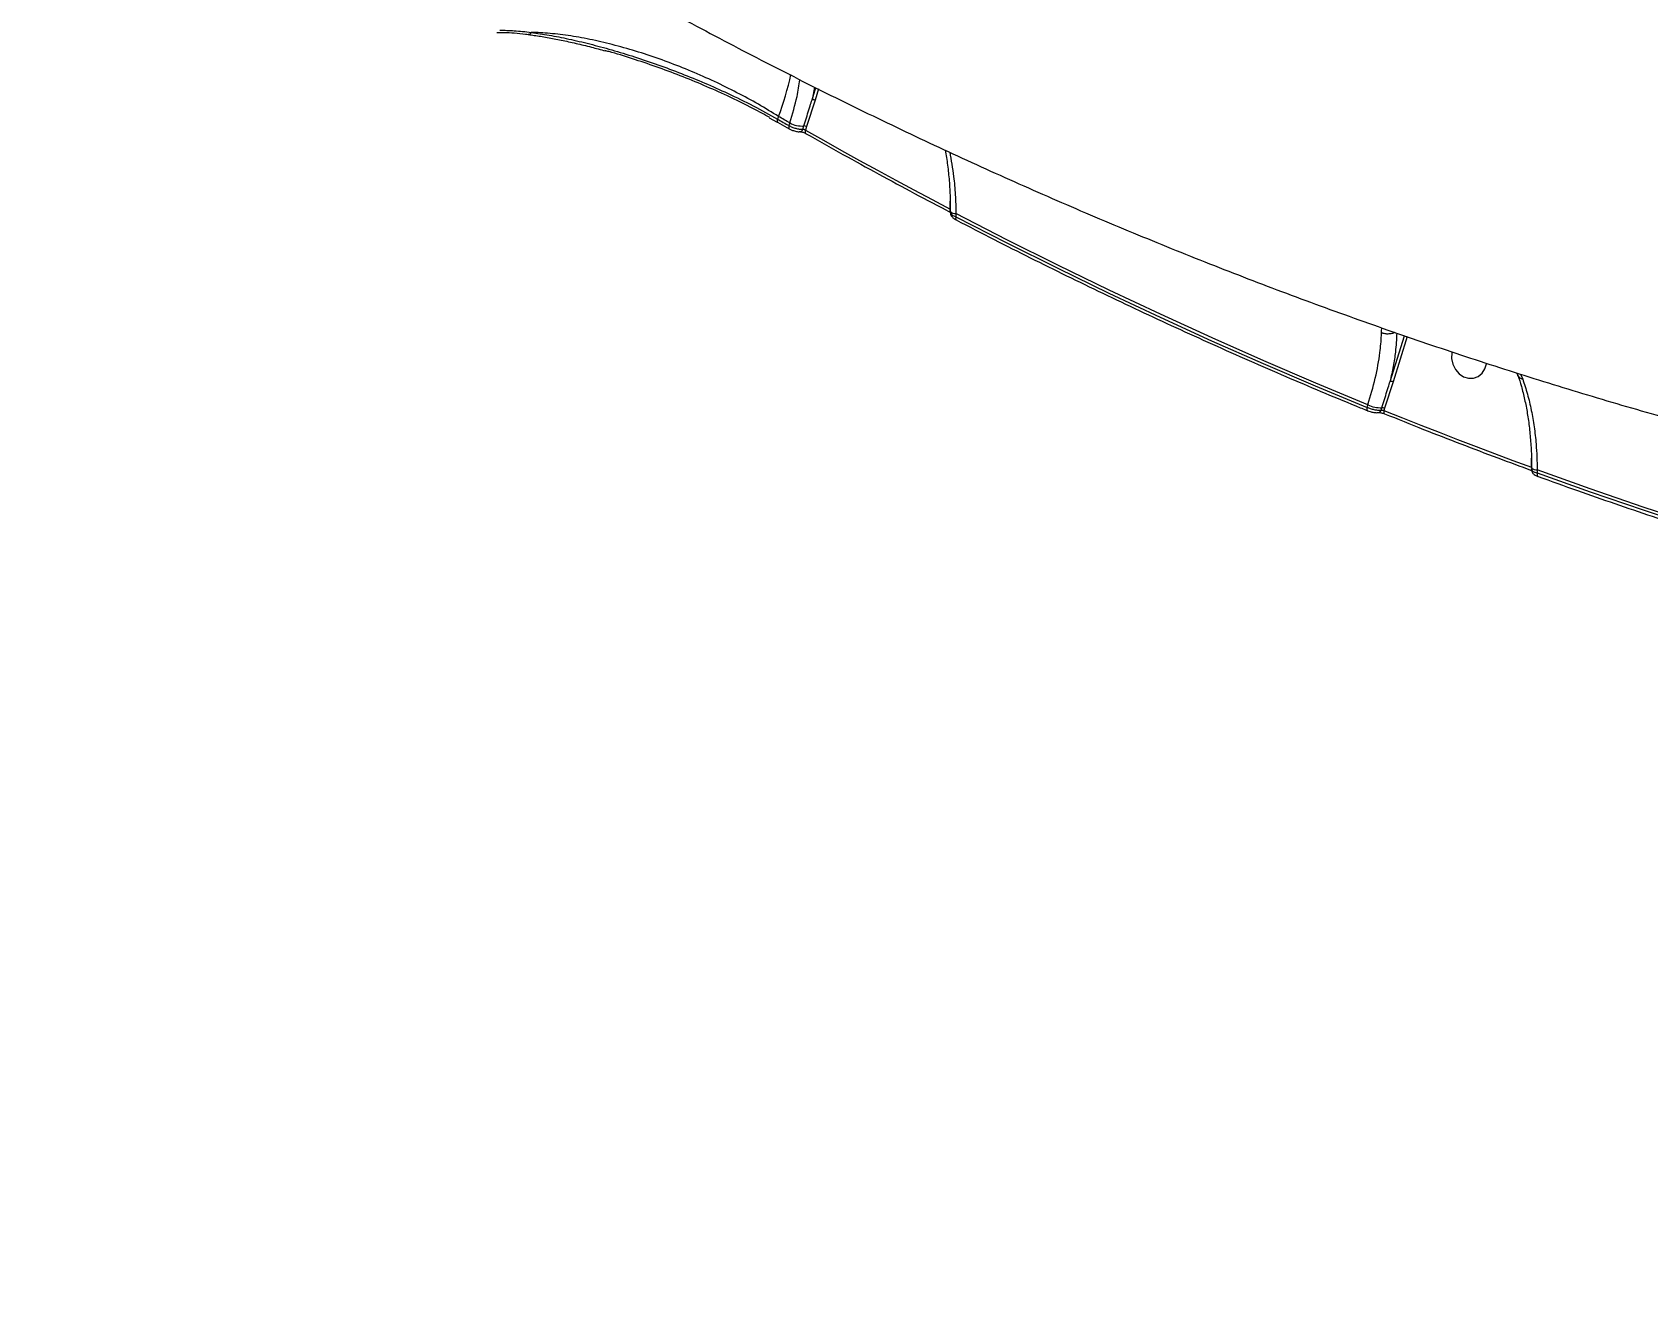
# Model space of a CAD drawing. Header units: millimetres. Extents: x -9609 to 9022, y -7175 to 8108.
# Drawn here: x -4378.7 to -4022.3, y 3066.6 to 3348.1 of the extents above; entities that cross this region are included whole.
import ezdxf

# ---------------------------------------------------------------- set-up
doc = ezdxf.new("R2010")
doc.units = ezdxf.units.MM
for name, color, linetype in [('DIKOM_ОБЪЕКТ', 7, 'Continuous'), ('DIKOM_РАЗМЕР_ЗОНА', 7, 'Continuous'), ('DIKOM_РАЗМЕР_ОБЪЕКТА', 7, 'Continuous')]:
    doc.layers.add(name, color=color, linetype=linetype)
doc.styles.add('style1', font='arial.ttf', dxfattribs={"width": 0.8})
doc.dimstyles.new('1-50', dxfattribs={"dimtxt": 300, "dimasz": 200, "dimexe": 100, "dimexo": 0, "dimgap": 100, "dimtad": 1, "dimtxsty": 'style1', "dimcen": 200, "dimclrd": 7, "dimclre": 7, "dimclrt": 7, "dimadec": 1, "dimazin": 2, "dimtfac": 1, "dimtmove": 0, "dimatfit": 2, "dimfxl": 0, "dimlwd": 25, "dimlwe": 18, "dimarcsym": 0})

# ---------------------------------------------------------------- blocks, each defined once
blk = doc.blocks.new('*D10')
at = {"layer": 'Defpoints', "color": 0, "transparency": 16777216}
for p in [(-405.54, 6589.16), (-8044.66, -3492.79), (424.09, -3492.79)]:
    blk.add_point(p, dxfattribs=at)
at = {"layer": 'DIKOM_РАЗМЕР_ОБЪЕКТА', "color": 7, "lineweight": 18, "transparency": 16777216}
for p, q in [((-405.54, 6589.16), (-8144.66, 6589.16)), ((424.09, -3492.79), (-8144.66, -3492.79))]:
    blk.add_line(p, q, dxfattribs=at)
at = {"layer": 'DIKOM_РАЗМЕР_ОБЪЕКТА', "color": 7, "lineweight": 25, "transparency": 16777216}
blk.add_line((-8044.66, 6389.16), (-8044.66, -3292.79), dxfattribs=at)
at = {"layer": 'DIKOM_РАЗМЕР_ОБЪЕКТА', "color": 7, "transparency": 16777216}
for points in [[(-8077.99, 6389.16), (-8011.32, 6389.16), (-8044.66, 6589.16)], [(-8077.99, -3292.79), (-8011.32, -3292.79), (-8044.66, -3492.79)]]:
    blk.add_solid(points, dxfattribs=at)
at = {"layer": 'DIKOM_РАЗМЕР_ОБЪЕКТА', "color": 7, "transparency": 16777216, "insert": (-8297.83, 1541.5), "char_height": 300, "attachment_point": 5, "rotation": 90, "style": 'style1'}
blk.add_mtext('10100', dxfattribs=at)
blk = doc.blocks.new('*D13')
at = {"layer": 'Defpoints', "color": 0, "transparency": 16777216}
for p in [(-4933.28, 8107.63), (-9158.98, -4977.79), (-1652.91, -4977.79)]:
    blk.add_point(p, dxfattribs=at)
at = {"layer": 'DIKOM_РАЗМЕР_ЗОНА', "color": 7, "lineweight": 18, "transparency": 16777216}
for p, q in [((-4933.28, 8107.63), (-9258.98, 8107.63)), ((-1652.91, -4977.79), (-9258.98, -4977.79))]:
    blk.add_line(p, q, dxfattribs=at)
at = {"layer": 'DIKOM_РАЗМЕР_ЗОНА', "color": 7, "lineweight": 25, "transparency": 16777216}
blk.add_line((-9158.98, 7907.63), (-9158.98, -4777.79), dxfattribs=at)
at = {"layer": 'DIKOM_РАЗМЕР_ЗОНА', "color": 7, "transparency": 16777216}
for points in [[(-9192.32, 7907.63), (-9125.65, 7907.63), (-9158.98, 8107.63)], [(-9192.32, -4777.79), (-9125.65, -4777.79), (-9158.98, -4977.79)]]:
    blk.add_solid(points, dxfattribs=at)
at = {"layer": 'DIKOM_РАЗМЕР_ЗОНА', "color": 7, "transparency": 16777216, "insert": (-9412.26, 1541.5), "char_height": 300, "attachment_point": 5, "rotation": 90, "style": 'style1'}
blk.add_mtext('13100', dxfattribs=at)

msp = doc.modelspace()

# ---------------------------------------------------------------- linework, layer by layer
at = {"layer": 'DIKOM_ОБЪЕКТ', "color": 7, "linetype": 'Continuous', "lineweight": 15}
for p, q in [((-4269.262, 3347.588), (-4269.29, 3347.589)), ((-4206.02, 3333.057), (-4207.877, 3327.262)), ((-4206.1, 3335.988), (-4206.681, 3333.177)), ((-4206.681, 3333.177), (-4205.84, 3335.859)), ((-4205.236, 3335.557), (-4206.02, 3333.057)), ((-4214.061, 3329.488), (-4214.302, 3328.93)), ((-4216.121, 3329.212), (-4214.352, 3328.207)), ((-4214.292, 3328.236), (-4211.729, 3326.771)), ((-4211.741, 3327.466), (-4211.556, 3328.056)), ((-4211.729, 3326.771), (-4211.721, 3326.766)), ((-4208.708, 3326.699), (-4208.49, 3327.394)), ((-4207.877, 3327.262), (-4208.126, 3326.467)), ((-4176.142, 3308.502), (-4176.143, 3308.231)), ((-4174.911, 3308.063), (-4174.912, 3307.378)), ((-4174.867, 3306.665), (-4174.858, 3306.661)), ((-4079.128, 3271.031), (-4075.964, 3281.12)), ((-4075.332, 3280.906), (-4078.467, 3270.911)), ((-4050.325, 3272.65), (-4049.858, 3271.552)), ((-4078.467, 3270.911), (-4080.327, 3265.103)), ((-4084.192, 3265.306), (-4084.006, 3265.897)), ((-4081.105, 3264.71), (-4080.94, 3265.236)), ((-4080.327, 3265.103), (-4080.47, 3264.647)), ((-4084.062, 3264.553), (-4084.052, 3264.549)), ((-4047.927, 3252.229), (-4047.934, 3254.124)), ((-4047.927, 3252.096), (-4047.927, 3252.229)), ((-4047.878, 3251.925), (-4047.878, 3251.505)), ((-4047.878, 3251.925), (-4047.876, 3251.909)), ((-4046.645, 3251.486), (-4046.647, 3250.825))]:
    msp.add_line(p, q, dxfattribs=at)
at = {"layer": 'DIKOM_ОБЪЕКТ', "color": 7, "linetype": 'Continuous', "lineweight": 15, "flags": 128}
for points in [[(-4211.556, 3328.056), (-4211.869, 3328.234), (-4212.182, 3328.413), (-4212.496, 3328.592), (-4212.808, 3328.771), (-4213.122, 3328.95), (-4213.434, 3329.129), (-4213.748, 3329.308), (-4214.061, 3329.488)], [(-4214.319, 3328.256), (-4214.295, 3328.238), (-4214.292, 3328.236)], [(-4214.302, 3328.93), (-4213.982, 3328.747), (-4213.662, 3328.563), (-4213.342, 3328.38), (-4213.022, 3328.197), (-4212.702, 3328.014), (-4212.382, 3327.831), (-4212.061, 3327.648), (-4211.741, 3327.466)], [(-4211.741, 3327.466), (-4211.792, 3327.303), (-4211.823, 3327.153), (-4211.832, 3327.02), (-4211.82, 3326.91), (-4211.786, 3326.826), (-4211.732, 3326.772), (-4211.729, 3326.771)], [(-4208.126, 3326.467), (-4208.177, 3326.303), (-4208.208, 3326.152), (-4208.217, 3326.019), (-4208.204, 3325.909), (-4208.169, 3325.825), (-4208.114, 3325.772), (-4208.112, 3325.77)], [(-4208.126, 3326.467), (-4204.156, 3324.227), (-4200.18, 3322.005), (-4196.197, 3319.8), (-4192.208, 3317.614), (-4188.213, 3315.445), (-4184.212, 3313.294), (-4180.205, 3311.161), (-4176.192, 3309.046)], [(-4176.192, 3309.046), (-4176.237, 3308.88), (-4176.263, 3308.726), (-4176.267, 3308.59), (-4176.251, 3308.478), (-4176.213, 3308.393), (-4176.155, 3308.338), (-4176.149, 3308.334)], [(-4084.006, 3265.897), (-4095.502, 3270.666), (-4106.963, 3275.579), (-4118.387, 3280.637), (-4129.774, 3285.838), (-4141.121, 3291.182), (-4152.427, 3296.668), (-4163.691, 3302.295), (-4174.911, 3308.063)], [(-4174.912, 3307.378), (-4174.958, 3307.212), (-4174.983, 3307.059), (-4174.987, 3306.923), (-4174.97, 3306.811), (-4174.932, 3306.725), (-4174.875, 3306.67), (-4174.867, 3306.665)], [(-4174.912, 3307.378), (-4163.714, 3301.624), (-4152.473, 3296.01), (-4141.189, 3290.537), (-4129.865, 3285.205), (-4118.502, 3280.016), (-4107.101, 3274.969), (-4095.664, 3270.065), (-4084.192, 3265.306)], [(-4065.486, 3277.575), (-4065.534, 3277.305), (-4065.561, 3276.054), (-4065.275, 3274.808), (-4064.7, 3273.669), (-4063.884, 3272.728), (-4062.891, 3272.062), (-4061.802, 3271.725), (-4060.706, 3271.744), (-4059.692, 3272.118), (-4058.841, 3272.816), (-4058.222, 3273.781), (-4057.885, 3274.936), (-4057.869, 3275.058)], [(-4084.192, 3265.306), (-4084.223, 3265.133), (-4084.234, 3264.973), (-4084.226, 3264.832), (-4084.198, 3264.714), (-4084.151, 3264.624), (-4084.087, 3264.565), (-4084.062, 3264.553)], [(-4080.47, 3264.647), (-4080.501, 3264.474), (-4080.512, 3264.314), (-4080.503, 3264.172), (-4080.474, 3264.054), (-4080.426, 3263.964), (-4080.362, 3263.906), (-4080.339, 3263.894)], [(-4080.47, 3264.647), (-4076.416, 3263.015), (-4072.358, 3261.401), (-4068.296, 3259.805), (-4064.229, 3258.227), (-4060.159, 3256.667), (-4056.085, 3255.125), (-4052.008, 3253.601), (-4047.927, 3252.096)], [(-4047.927, 3252.096), (-4047.953, 3251.92), (-4047.959, 3251.758), (-4047.945, 3251.614), (-4047.912, 3251.495), (-4047.861, 3251.403), (-4047.794, 3251.344), (-4047.768, 3251.332)], [(-4046.647, 3250.825), (-4046.672, 3250.651), (-4046.678, 3250.489), (-4046.664, 3250.345), (-4046.631, 3250.226), (-4046.58, 3250.134), (-4046.513, 3250.074), (-4046.481, 3250.059)], [(-4046.647, 3250.825), (-4034.99, 3246.666), (-4023.305, 3242.656), (-4011.595, 3238.794), (-3999.861, 3235.082), (-3988.104, 3231.52), (-3976.326, 3228.108), (-3964.529, 3224.848), (-3952.714, 3221.738)], [(-3952.524, 3222.341), (-3964.364, 3225.455), (-3976.185, 3228.721), (-3987.986, 3232.139), (-3999.767, 3235.708), (-4011.524, 3239.428), (-4023.257, 3243.298), (-4034.965, 3247.317), (-4046.645, 3251.486)]]:
    msp.add_lwpolyline(points, dxfattribs=at)
at = {"layer": 'DIKOM_ОБЪЕКТ', "color": 7, "linetype": 'Continuous', "lineweight": 15}
for centre, radius, start, end in [((-4269.33, 3348.351), 0.766, 275.09256, 336.71132), ((-4278.523, 3353.517), 68.795, 339.55625, 347.58075), ((-4206.526, 3332.158), 1.031, 60.64071, 98.68417), ((-4213.711, 3328.578), 0.688, 149.17934, 207.82045), ((-4208.865, 3333.097), 5.715, 241.90332, 273.75994), ((-4209.444, 3326.895), 0.761, 278.63892, 345.12502), ((-4208.415, 3326.254), 1.143, 61.90925, 93.75827), ((-4175.045, 3309.656), 1.599, 226.654, 274.82223), ((-4078.972, 3270.014), 1.029, 60.59479, 98.70549), ((-4081.316, 3270.934), 5.711, 241.89396, 273.76563), ((-4080.866, 3264.095), 1.143, 61.90925, 93.75827), ((-4081.834, 3264.895), 0.752, 280.19226, 345.69299), ((-4046.772, 3253.119), 1.638, 227.61636, 274.43662)]:
    msp.add_arc(centre, radius, start, end, dxfattribs=at)
for points, knots in [([(-4267.781, 3369.345), (-4265.681, 3368.121), (-4258.25, 3363.788), (-4245.383, 3356.568), (-4229.15, 3347.772), (-4212.801, 3339.273), (-4196.345, 3331.064), (-4179.786, 3323.149), (-4163.131, 3315.53), (-4146.382, 3308.21), (-4129.546, 3301.189), (-4112.628, 3294.471), (-4095.631, 3288.055), (-4078.562, 3281.945), (-4061.424, 3276.141), (-4044.224, 3270.646), (-4026.965, 3265.459), (-4009.653, 3260.583), (-3992.293, 3256.018), (-3974.889, 3251.765), (-3957.447, 3247.826), (-3939.971, 3244.2), (-3922.466, 3240.89), (-3904.938, 3237.892), (-3887.39, 3235.222), (-3872.025, 3233.119), (-3862.5, 3232.037), (-3858.839, 3231.621)], [0, 0, 0, 0, 0.0165796, 0.0586593, 0.100717, 0.1427368, 0.1847188, 0.2266611, 0.2685632, 0.3104253, 0.3522451, 0.3940221, 0.435757, 0.4774487, 0.519096, 0.5606999, 0.6022597, 0.6437744, 0.6852452, 0.7266705, 0.7680527, 0.8093892, 0.8506825, 0.8919324, 0.9331385, 0.9743023, 1, 1, 1, 1]), ([(-4276.222, 3348.056), (-4275.702, 3348.059), (-4274.527, 3348.065), (-4272.384, 3347.925), (-4270.588, 3347.764), (-4269.485, 3347.608), (-4269.291, 3347.58)], [0, 0, 0, 0, 0.2633062, 0.5947118, 0.9287189, 1, 1, 1, 1]), ([(-4275.567, 3348.522), (-4274.545, 3348.512), (-4272.485, 3348.489), (-4269.918, 3348.196), (-4268.626, 3348.049)], [0, 0, 0, 0, 0.4964792, 1, 1, 1, 1]), ([(-4269.263, 3347.56), (-4268.839, 3347.508), (-4267.526, 3347.346), (-4265.104, 3346.943), (-4262.031, 3346.359), (-4258.78, 3345.644), (-4255.534, 3344.855), (-4253.325, 3344.247), (-4252.289, 3343.962)], [0, 0, 0, 0, 0.0888233, 0.2747594, 0.4615597, 0.6486304, 0.8352888, 1, 1, 1, 1]), ([(-4214.061, 3329.488), (-4215.531, 3330.393), (-4218.471, 3332.202), (-4223.225, 3334.78), (-4228.176, 3337.218), (-4233.281, 3339.477), (-4238.472, 3341.53), (-4243.686, 3343.339), (-4248.855, 3344.889), (-4253.91, 3346.158), (-4258.781, 3347.116), (-4263.405, 3347.758), (-4266.631, 3348.002), (-4268.305, 3348.041), (-4268.626, 3348.049)], [0, 0, 0, 0, 0.0874462, 0.1748861, 0.2633154, 0.3520198, 0.4404464, 0.5297539, 0.6193436, 0.7086425, 0.7985536, 0.8887507, 0.9786598, 1, 1, 1, 1]), ([(-4268.626, 3348.049), (-4267.333, 3347.861), (-4264.742, 3347.484), (-4260.392, 3346.617), (-4255.771, 3345.536), (-4250.895, 3344.214), (-4245.847, 3342.677), (-4240.693, 3340.935), (-4235.502, 3338.997), (-4230.342, 3336.889), (-4225.011, 3334.509), (-4219.58, 3331.858), (-4216.061, 3329.906), (-4214.302, 3328.93)], [0, 0, 0, 0, 0.0883729, 0.1770205, 0.2653949, 0.3537669, 0.4424271, 0.5308001, 0.6189451, 0.7073715, 0.7955178, 0.8977586, 1, 1, 1, 1]), ([(-4215.983, 3329.232), (-4217.173, 3329.891), (-4220.164, 3331.547), (-4225.068, 3333.93), (-4230.507, 3336.364), (-4235.776, 3338.515), (-4241.081, 3340.497), (-4246.331, 3342.258), (-4250.136, 3343.445), (-4252.104, 3343.971), (-4252.417, 3344.054)], [0, 0, 0, 0, 0.1075658, 0.2702193, 0.4104906, 0.5512029, 0.6914693, 0.8321597, 0.9733147, 1, 1, 1, 1]), ([(-4211.556, 3328.056), (-4210.975, 3330.037), (-4209.998, 3333.363), (-4209.537, 3336.387), (-4209.35, 3337.609)], [0, 0, 0, 0, 0.5958176, 1, 1, 1, 1]), ([(-4208.49, 3327.394), (-4208.397, 3327.692), (-4207.93, 3329.18), (-4207.314, 3331.102), (-4206.817, 3332.731), (-4206.681, 3333.177)], [0, 0, 0, 0, 0.1536619, 0.7683101, 1, 1, 1, 1]), ([(-4211.741, 3327.466), (-4211.705, 3327.447), (-4211.442, 3327.305), (-4210.885, 3327.061), (-4210.076, 3326.812), (-4209.298, 3326.672), (-4208.905, 3326.69), (-4208.708, 3326.699)], [0, 0, 0, 0, 0.0371632, 0.2780517, 0.5188715, 0.759351, 1, 1, 1, 1]), ([(-4211.714, 3326.778), (-4211.523, 3326.667), (-4211.234, 3326.501), (-4210.906, 3326.407), (-4210.796, 3326.375)], [0, 0, 0, 0, 0.661367, 1, 1, 1, 1]), ([(-4210.796, 3326.375), (-4210.64, 3326.322), (-4210.207, 3326.175), (-4209.715, 3326.099), (-4209.402, 3326.149), (-4209.331, 3326.16)], [0, 0, 0, 0, 0.302133, 0.842644, 1, 1, 1, 1]), ([(-4209.324, 3326.142), (-4209.318, 3326.143), (-4209.305, 3326.144), (-4209.204, 3326.141), (-4209.037, 3326.117), (-4208.786, 3326.057), (-4208.489, 3325.954), (-4208.244, 3325.847), (-4208.141, 3325.785), (-4208.118, 3325.771)], [0, 0, 0, 0, 0.0937801, 0.2041663, 0.3513683, 0.5218766, 0.7238955, 0.937796, 1, 1, 1, 1]), ([(-4208.708, 3326.699), (-4208.671, 3326.695), (-4208.596, 3326.687), (-4208.446, 3326.639), (-4208.291, 3326.568), (-4208.184, 3326.506), (-4208.133, 3326.471), (-4208.126, 3326.467)], [0, 0, 0, 0, 0.2398951, 0.4812846, 0.7220736, 0.9628989, 1, 1, 1, 1]), ([(-4208.112, 3325.771), (-4205.359, 3324.219), (-4197.375, 3319.721), (-4186.718, 3313.911), (-4178.791, 3309.729), (-4176.149, 3308.334)], [0, 0, 0, 0, 0.2597961, 0.7532417, 1, 1, 1, 1]), ([(-4177.268, 3322.054), (-4177.092, 3320.961), (-4176.737, 3318.76), (-4176.393, 3315.273), (-4176.182, 3311.846), (-4176.17, 3309.553), (-4176.164, 3308.494)], [0, 0, 0, 0, 0.2555741, 0.5148164, 0.7758976, 1, 1, 1, 1]), ([(-4176.304, 3321.613), (-4175.987, 3319.84), (-4175.445, 3316.808), (-4175.036, 3312.22), (-4174.953, 3309.453), (-4174.911, 3308.063)], [0, 0, 0, 0, 0.4121075, 0.7047697, 1, 1, 1, 1]), ([(-4176.192, 3309.046), (-4176.191, 3309.258), (-4176.191, 3309.843), (-4176.194, 3310.429), (-4176.196, 3310.803)], [0, 0, 0, 0, 0.3611438, 1, 1, 1, 1]), ([(-4176.135, 3308.231), (-4176.111, 3308.148), (-4176.062, 3307.973), (-4175.621, 3307.665), (-4175.147, 3307.473), (-4174.912, 3307.378)], [0, 0, 0, 0, 0.3158396, 0.6598131, 1, 1, 1, 1]), ([(-4176.131, 3308.229), (-4176.127, 3308.123), (-4176.118, 3307.888), (-4175.956, 3307.548), (-4175.671, 3307.197), (-4175.312, 3306.905), (-4174.98, 3306.737), (-4174.852, 3306.672)], [0, 0, 0, 0, 0.1412298, 0.312532, 0.5197243, 0.8134824, 1, 1, 1, 1]), ([(-4174.867, 3306.665), (-4172.077, 3305.22), (-4163.989, 3301.032), (-4150.533, 3294.315), (-4134.476, 3286.609), (-4118.337, 3279.193), (-4102.406, 3272.19), (-4090.964, 3267.376), (-4084.936, 3264.911), (-4084.062, 3264.553)], [0, 0, 0, 0, 0.0934426, 0.2709252, 0.4484062, 0.6258882, 0.8033705, 0.9715087, 1, 1, 1, 1]), ([(-4084.006, 3265.897), (-4083.426, 3267.866), (-4082.25, 3271.862), (-4081.356, 3276.951), (-4081.068, 3280.175), (-4081.03, 3281.575), (-4081.024, 3281.785)], [0, 0, 0, 0, 0.3434975, 0.6969386, 0.9545335, 1, 1, 1, 1]), ([(-4081.024, 3281.785), (-4081.019, 3281.978), (-4081.009, 3282.361), (-4080.962, 3282.689), (-4080.939, 3282.851)], [0, 0, 0, 0, 0.5041978, 1, 1, 1, 1]), ([(-4078.127, 3281.853), (-4078.157, 3281.831), (-4078.381, 3281.67), (-4078.974, 3281.52), (-4079.81, 3281.452), (-4080.472, 3281.571), (-4080.858, 3281.71), (-4080.985, 3281.767), (-4081.024, 3281.785)], [0, 0, 0, 0, 0.0412975, 0.312527, 0.5836415, 0.8548511, 0.9551575, 1, 1, 1, 1]), ([(-4077.655, 3281.693), (-4077.724, 3280.327), (-4077.842, 3278.001), (-4078.402, 3274.372), (-4078.885, 3272.148), (-4079.128, 3271.031)], [0, 0, 0, 0, 0.414463, 0.7059894, 1, 1, 1, 1]), ([(-4051.193, 3272.927), (-4051.173, 3272.887), (-4051.068, 3272.674), (-4051.015, 3272.457), (-4050.973, 3272.281)], [0, 0, 0, 0, 0.1887752, 1, 1, 1, 1]), ([(-4050.908, 3272.311), (-4050.651, 3271.533), (-4050.103, 3269.871), (-4049.415, 3267.077), (-4048.819, 3263.997), (-4048.361, 3260.737), (-4048.057, 3257.328), (-4047.904, 3254.374), (-4047.914, 3252.542), (-4047.918, 3251.911)], [0, 0, 0, 0, 0.1349469, 0.288197, 0.4432688, 0.5999441, 0.7578647, 0.9165929, 1, 1, 1, 1]), ([(-4050.893, 3272.317), (-4050.811, 3272.167), (-4050.648, 3271.865), (-4050.247, 3271.661), (-4049.967, 3271.577), (-4049.896, 3271.561), (-4049.858, 3271.552)], [0, 0, 0, 0, 0.4286409, 0.8622703, 0.9269664, 1, 1, 1, 1]), ([(-4080.94, 3265.236), (-4080.847, 3265.533), (-4080.38, 3267.021), (-4079.763, 3268.947), (-4079.265, 3270.581), (-4079.128, 3271.031)], [0, 0, 0, 0, 0.15331, 0.7665781, 1, 1, 1, 1]), ([(-4049.858, 3271.552), (-4049.497, 3270.465), (-4048.77, 3268.279), (-4047.94, 3264.724), (-4047.306, 3261.018), (-4046.801, 3256.649), (-4046.703, 3253.399), (-4046.645, 3251.486)], [0, 0, 0, 0, 0.18728372, 0.37654924, 0.55700747, 0.73919654, 1, 1, 1, 1]), ([(-4084.192, 3265.306), (-4084.15, 3265.287), (-4083.875, 3265.167), (-4083.303, 3264.964), (-4082.483, 3264.768), (-4081.697, 3264.667), (-4081.303, 3264.695), (-4081.105, 3264.71)], [0, 0, 0, 0, 0.0422762, 0.2818902, 0.5212352, 0.7606092, 1, 1, 1, 1]), ([(-4084.049, 3264.559), (-4083.877, 3264.488), (-4083.586, 3264.367), (-4083.26, 3264.304), (-4083.128, 3264.278)], [0, 0, 0, 0, 0.5938375, 1, 1, 1, 1]), ([(-4083.128, 3264.278), (-4082.991, 3264.246), (-4082.586, 3264.149), (-4082.098, 3264.106), (-4081.791, 3264.158), (-4081.703, 3264.173)], [0, 0, 0, 0, 0.2678184, 0.7925107, 1, 1, 1, 1]), ([(-4081.693, 3264.156), (-4081.68, 3264.157), (-4081.65, 3264.161), (-4081.52, 3264.162), (-4081.31, 3264.146), (-4081.008, 3264.098), (-4080.67, 3264.013), (-4080.426, 3263.934), (-4080.341, 3263.895), (-4080.339, 3263.894)], [0, 0, 0, 0, 0.0912094, 0.2098096, 0.3716844, 0.5585565, 0.7727542, 0.9949249, 1, 1, 1, 1]), ([(-4081.105, 3264.71), (-4081.067, 3264.711), (-4080.989, 3264.713), (-4080.828, 3264.702), (-4080.658, 3264.682), (-4080.538, 3264.662), (-4080.479, 3264.649), (-4080.47, 3264.647)], [0, 0, 0, 0, 0.2369791, 0.474433, 0.7135679, 0.9566812, 1, 1, 1, 1]), ([(-4080.339, 3263.894), (-4077.469, 3262.741), (-4069.15, 3259.399), (-4058.35, 3255.24), (-4050.405, 3252.306), (-4047.946, 3251.398)], [0, 0, 0, 0, 0.26659355, 0.77292879, 1, 1, 1, 1]), ([(-4047.873, 3251.505), (-4047.875, 3251.503), (-4047.925, 3251.437), (-4047.745, 3251.272), (-4047.346, 3251.035), (-4046.879, 3250.895), (-4046.647, 3250.825)], [0, 0, 0, 0, 0.0111788, 0.3391426, 0.670453, 1, 1, 1, 1]), ([(-4047.864, 3251.506), (-4047.861, 3251.4), (-4047.854, 3251.173), (-4047.699, 3250.865), (-4047.459, 3250.58), (-4047.084, 3250.315), (-4046.738, 3250.146), (-4046.489, 3250.063), (-4046.48, 3250.06)], [0, 0, 0, 0, 0.13576959, 0.2885032, 0.45075135, 0.6645411, 0.98734413, 1, 1, 1, 1]), ([(-4046.481, 3250.059), (-4043.589, 3249.017), (-4035.204, 3245.993), (-4021.282, 3241.217), (-4004.704, 3235.827), (-3988.079, 3230.741), (-3971.703, 3226.041), (-3959.82, 3222.841), (-3953.497, 3221.212), (-3952.455, 3220.943)], [0, 0, 0, 0, 0.0930083, 0.269663, 0.4463193, 0.6229732, 0.7996281, 0.9669828, 1, 1, 1, 1])]:
    msp.add_open_spline(points, degree=3, knots=knots, dxfattribs=at)

# ---------------------------------------------------------------- dimensions: what is measured, and where the dimension line sits
at = {"layer": 'DIKOM_РАЗМЕР_ЗОНА'}
dim = msp.add_linear_dim(base=(-9158.984, -4977.788), p1=(-4933.276, 8107.631), p2=(-1652.914, -4977.788), angle=90, text='13100', dimstyle='1-50', dxfattribs=at)
dim.commit()
dim.dimension.update_dxf_attribs({"geometry": '*D13', "text_midpoint": (-9158.984, 1541.499), "dimtype": 160})
at = {"layer": 'DIKOM_РАЗМЕР_ОБЪЕКТА'}
dim = msp.add_linear_dim(base=(-8044.657, -3492.788), p1=(-405.539, 6589.161), p2=(424.086, -3492.788), angle=90, text='10100', dimstyle='1-50', dxfattribs=at)
dim.commit()
dim.dimension.update_dxf_attribs({"geometry": '*D10', "text_midpoint": (-8044.657, 1541.499), "dimtype": 160})

doc.saveas('drawing.dxf')
